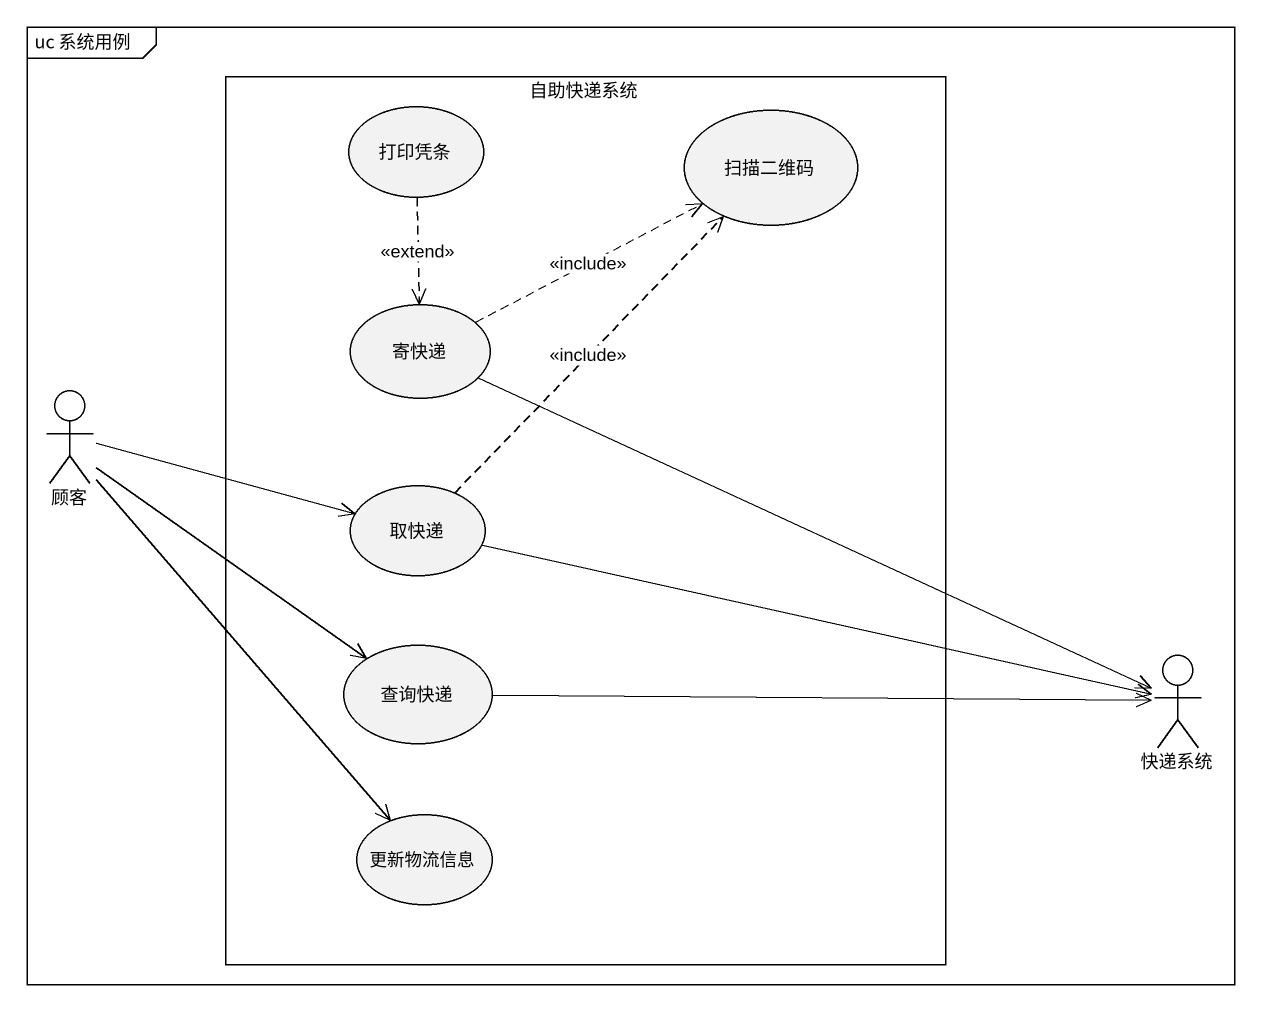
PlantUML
@startuml
mainframe uc 系统用例
rectangle 自助快递系统 {
  usecase 打印凭条
  usecase 扫描二维码
  usecase 寄快递
  usecase 取快递
  usecase 查询快递
  usecase 更新物流信息
}
actor 顾客
actor 快递系统
打印凭条 ..> 寄快递 : <<extend>>
寄快递 .right.> 扫描二维码 : <<include>>
顾客 -right-> 取快递
顾客 --> 查询快递
顾客 --> 更新物流信息
取快递 .up.> 扫描二维码 : <<include>>
快递系统 <-left- 寄快递
快递系统 <-left- 取快递
快递系统 <-left- 查询快递
@enduml
